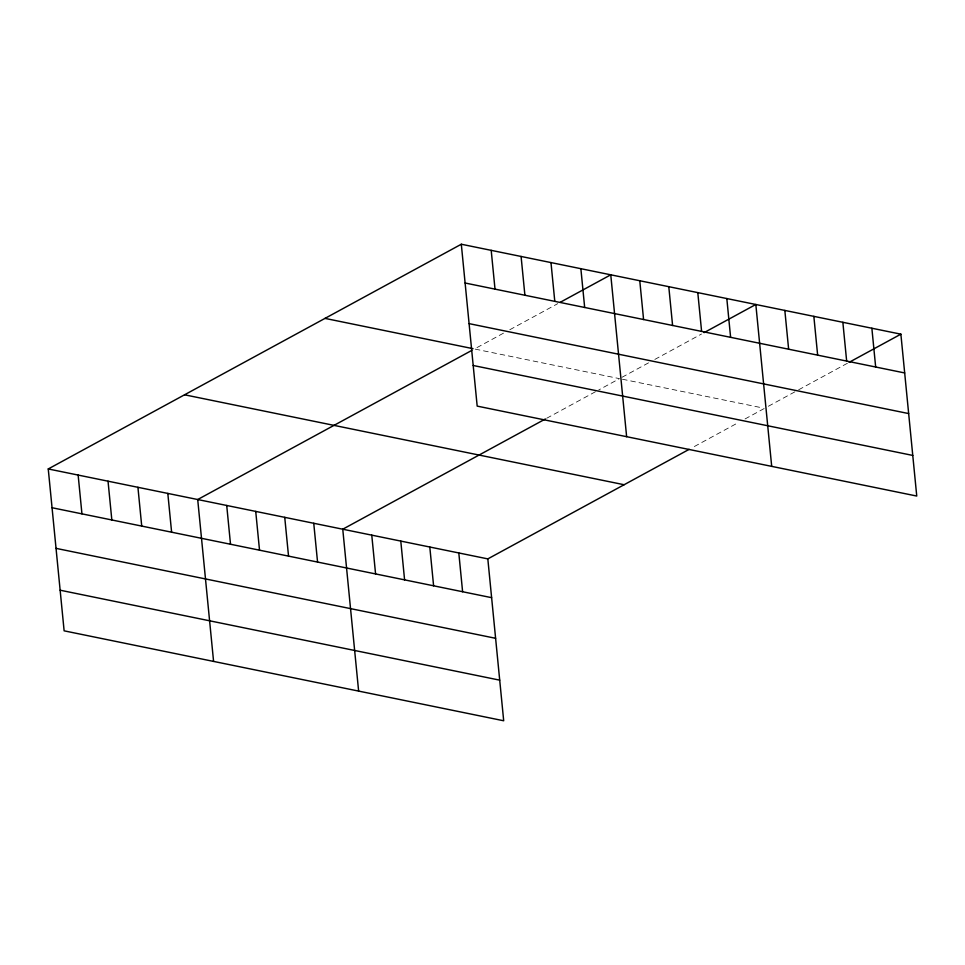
<?xml version="1.0" encoding="UTF-8"?>
<svg xmlns="http://www.w3.org/2000/svg" width="965" height="965" viewBox="0 0 965 965"><rect width="100%" height="100%" fill="white"/><g stroke="black" fill="none" stroke-linecap="round" stroke-linejoin="round"><path stroke-width="0.72" stroke-dasharray="4.83 3.62" d="M503.477 333.166L474.454 348.968L619.506 378.642L598.71 389.969M509.797 329.741L557.758 303.649M546.685 418.267L596.105 391.38M622.039 377.267L648.54 362.852M654.849 359.414L701.543 334.011M694.342 446.53L738.563 422.477M745.064 418.943L764.57 408.328M768.357 406.265L797.38 390.475M798.646 389.788L847.873 363.009M622.413 379.233L763.122 408.026"/><path stroke-width="1.45" d="M689.143 449.352L487.82 558.892L503.694 720.771L64.124 630.833L48.25 468.954L461.306 244.229L900.876 334.167L916.75 496.046L477.18 406.108L461.306 244.229M471.849 350.379L197.704 499.532L213.579 661.411M560.279 302.274L610.761 274.808L626.635 436.687M545.394 418.967L342.756 529.206L358.63 691.097M704.076 332.635L755.824 304.482L771.698 466.372M849.128 362.321L900.876 334.167M465.118 283.01L904.675 372.948M469.099 323.637L908.668 413.575M325 318.39L473.031 348.679M473.2 365.494L912.769 455.432M184.556 394.794L624.126 484.732M48.25 468.954L487.82 558.892M52.05 507.735L491.619 597.673M56.03 548.361L495.6 638.299M60.144 590.206L499.701 680.156M871.865 328.233L875.665 367.014M842.855 322.298L846.655 361.079M813.845 316.363L817.645 355.144M784.835 310.428L788.634 349.209M726.814 298.547L730.614 337.34M697.792 292.612L701.603 331.405M668.781 286.677L672.593 325.47M639.771 280.743L643.583 319.536M580.87 268.692L584.669 307.473M550.979 262.577L554.791 301.357M521.088 256.461L524.9 295.242M491.197 250.345L495.009 289.126M458.809 552.957L462.609 591.738M429.799 547.022L433.599 585.803M400.789 541.088L404.588 579.869M371.766 535.141L375.578 573.934M313.746 523.271L317.557 562.064M284.735 517.337L288.535 556.13M255.725 511.402L259.525 550.195M226.715 505.467L230.514 544.248M167.814 493.417L171.613 532.197M137.923 487.301L141.722 526.082M108.032 481.185L111.831 519.966M78.141 475.07L81.941 513.85"/></g></svg>
